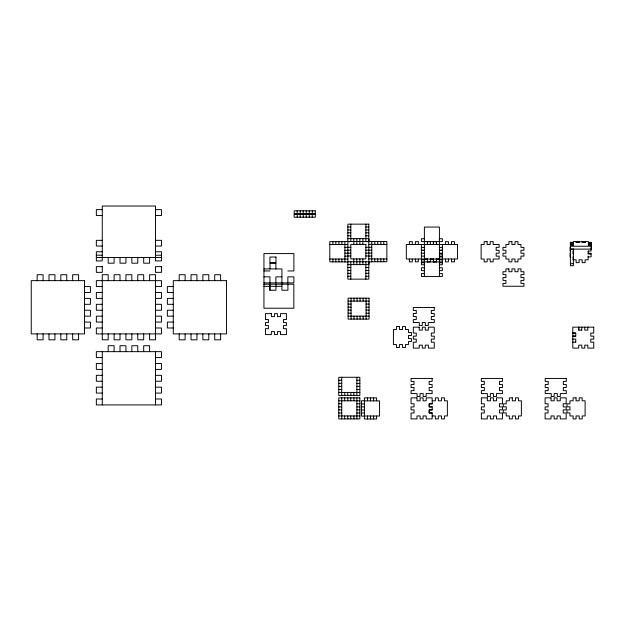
<?xml version="1.0" encoding="UTF-8"?>
<svg xmlns="http://www.w3.org/2000/svg" width="625" height="625" viewBox="0 0 625 625"><rect width="100%" height="100%" fill="white"/><g stroke="black" fill="none" stroke-linecap="round" stroke-linejoin="round"><path stroke-width="0.94" d="M102.266 209.625L96.344 209.625L96.344 215.547L102.266 215.547M155.523 209.625L161.445 209.625L161.445 215.547L155.523 215.547M347.859 227.008L350.82 227.008M365.852 227.008L368.812 227.008M347.859 229.977L350.82 229.977M365.852 229.977L368.812 229.977M347.859 232.836L350.82 232.836M365.852 232.836L368.812 232.836M347.859 235.812L350.82 235.812M365.852 235.812L368.812 235.812M347.742 238.664L368.93 238.664L368.93 241.523L344.898 241.523L344.898 261.992L347.859 261.992M424.383 238.727L421.422 238.727L421.422 241.586L442.367 241.586L442.367 238.727L439.414 238.727M102.266 240.328L96.344 240.328L96.344 246.039L102.266 246.039M155.523 240.328L161.445 240.328L161.445 246.039L155.523 246.039M368.812 241.414L371.766 241.414L371.766 261.875L368.812 261.875M371.711 241.523L386.859 241.523L386.859 261.758L371.711 261.758M344.961 241.641L329.812 241.641L329.812 261.875L344.961 261.875M347.859 241.641L350.82 241.641L350.82 224.148M368.812 241.641L365.852 241.641L365.852 224.148M427.398 241.641L430.359 241.641L430.359 244.5M430.414 244.438L433.375 244.438L433.375 241.586L436.391 241.641L436.453 244.438L439.414 244.438M570.375 243.117L573.336 243.117L573.336 243.953L570.375 243.953L573.336 243.914M591.328 243.117L588.367 243.117L588.367 243.914L591.328 243.914M570.375 243.187L573.336 243.187M368.812 244.383L386.859 244.383M424.383 244.438L427.336 244.438M329.812 244.5L347.859 244.5M570.375 244.68L573.336 244.68L573.336 245.516L570.375 245.516L573.336 245.477M591.328 244.68L588.367 244.68L588.367 245.477L591.328 245.477M570.375 244.75L573.336 244.75M570.375 246.242L591.328 246.242M347.859 247.297L350.82 247.297M365.852 247.297L371.766 247.242M344.898 247.359L347.859 247.359M421.359 247.359L424.383 247.414M439.414 247.414L442.43 247.359M573.336 249.156L570.375 249.156L591.328 249.094L591.328 242.352L588.367 242.352L588.367 241.586L585.406 241.586L585.406 242.352L582.328 242.352L582.328 241.586L576.297 242.352L576.297 241.586L573.336 241.586L573.336 242.352L570.375 242.352L570.375 265.75L573.336 265.75L573.336 248.867M347.859 250.156L350.82 250.156M365.852 250.156L371.766 250.211M424.383 250.273L421.422 250.273L424.32 250.328M442.367 250.273L439.414 250.273L442.43 250.328L442.367 247.414M344.898 250.328L347.859 250.328M588.133 251.039L591.086 251.039L591.086 247.414M102.266 251.758L96.344 251.758L96.344 260.93L102.266 260.93L102.266 206.023L155.523 206.023L155.523 260.93L161.445 260.93L161.445 251.758L155.523 251.758M347.859 253.133L350.82 253.133M365.852 253.133L371.766 253.07M344.898 253.188L347.859 253.188M421.359 253.188L424.383 253.242M439.414 253.242L442.43 253.188L442.367 256.93L439.414 256.93M588.133 253.242L591.086 253.242L591.086 256.867L588.133 256.867M439.414 254.07L442.367 254.07M591.086 254.008L588.133 254.008L588.133 251.016M96.344 255.211L102.266 255.211M155.523 255.211L161.445 255.211M347.859 255.984L350.82 255.984M365.852 255.984L368.812 255.984M344.898 256.156L347.859 256.156M368.812 256.047L371.766 256.047M421.359 256.156L424.383 256.102M439.414 256.102L442.43 256.156M96.344 257.477L161.445 257.477M329.812 259.016L347.859 259.016M368.812 258.906L386.859 258.906M424.383 259.078L427.336 259.078M430.414 259.078L433.375 259.078L433.375 261.93L436.391 261.875L436.453 259.078L439.414 259.078M424.383 259.898L421.422 259.898L421.422 264.789L424.383 264.789M439.414 259.898L442.367 259.898L442.367 264.789L439.414 264.789M347.742 261.758L368.93 261.758L368.93 264.617L347.742 264.617M427.398 261.875L430.359 261.875L430.359 259.016M421.422 261.93L442.367 261.93M421.422 262.758L424.383 262.758M439.414 262.758L442.367 262.758M570.375 263.672L573.336 263.672M347.859 267.477L350.82 267.477M365.852 267.477L368.812 267.477M424.383 267.766L421.422 267.766L421.422 270.625L424.383 270.625M439.414 267.766L442.367 267.766L442.367 270.625L439.414 270.625M263.945 268.93L281.938 268.93L281.875 290.227L287.914 290.227L287.914 284.195M347.859 270.453L350.82 270.453M365.852 270.453L368.812 270.453M263.945 270.961L269.977 270.961M287.852 270.961L293.891 270.961L293.891 253.586L263.945 253.586L263.945 308.219L293.828 308.219L293.828 284.195L263.945 284.195M347.859 273.305L350.82 273.305M365.852 273.305L368.812 273.305M424.383 273.594L421.422 273.594L421.422 276.453L442.367 276.453L442.367 273.594L439.414 273.594M347.859 276.281L350.82 276.281M365.852 276.281L368.812 276.281M263.945 276.852L269.977 276.852L269.977 282.891M281.938 276.852L275.898 276.852L275.898 282.891M263.945 282.891L293.891 282.891L293.891 276.852L287.852 276.852L287.852 282.891M263.945 286.312L281.938 286.312M84.508 286.562L90.43 286.562L90.43 292.477L84.508 292.477M102.266 286.562L96.344 286.562L96.344 280.641L161.445 280.641L161.445 286.562L155.523 286.562M173.281 286.562L167.359 286.562L167.359 292.477L173.281 292.477M102.266 292.477L96.344 292.477L96.344 298.398L102.266 298.398M155.523 292.477L161.445 292.477L161.445 298.398L155.523 298.398M84.508 298.398L90.43 298.398L90.43 304.312L84.508 304.312M173.281 298.398L167.359 298.398L167.359 304.312L173.281 304.312M348.094 301.117L369.047 301.117M348.094 304.078L351.055 304.078M366.086 304.078L369.047 304.078M102.266 304.312L96.344 304.312L96.344 310.234L102.266 310.234M155.523 304.312L161.445 304.312L161.445 310.234L155.523 310.234M348.094 307.156L351.055 307.156M366.086 307.156L369.047 307.156M348.094 310.109L351.055 310.109M366.086 310.109L369.047 310.109M84.508 310.234L90.43 310.234L90.43 316.148L84.508 316.148M173.281 310.234L167.359 310.234L167.359 316.148L173.281 316.148M348.094 313.188L351.055 313.188M366.086 313.188L369.047 313.188M102.266 316.148L96.344 316.148L96.344 322.062L102.266 322.062M155.523 316.148L161.445 316.148L161.445 322.062L155.523 322.062M348.094 316.148L369.047 316.148M84.508 322.062L90.43 322.062L90.43 327.984L84.508 327.984M173.281 322.062L167.359 322.062L167.359 327.984L173.281 327.984M102.266 327.984L96.344 327.984L96.344 333.898L161.445 333.898L161.445 327.984L155.523 327.984M581.797 330.117L578.719 330.117L578.719 327.156M575.758 333.07L572.797 333.07L575.758 333.133L575.758 336.148L572.797 336.148L575.758 336.094M572.797 339.109L575.758 339.109L575.758 342.188M572.797 342.188L575.758 342.125M102.266 357.57L96.344 357.57L96.344 351.656L161.445 351.656L161.445 357.57L155.523 357.57M102.266 363.492L96.344 363.492L96.344 369.406L102.266 369.406M155.523 363.492L161.445 363.492L161.445 369.406L155.523 369.406M102.266 375.328L96.344 375.328L96.344 381.242L102.266 381.242M155.523 375.328L161.445 375.328L161.445 381.242L155.523 381.242M338.773 380.242L341.734 380.242M356.883 380.242L359.844 380.242M338.773 383.375L341.734 383.375M356.883 383.375L359.844 383.375M338.773 386.336L341.734 386.336M356.883 386.336L359.844 386.336M102.266 387.164L96.344 387.164L96.344 393.078L102.266 393.078M155.523 387.164L161.445 387.164L161.445 393.078L155.523 393.078M338.773 389.469L341.734 389.469M356.883 389.469L359.844 389.469M338.773 392.43L359.844 392.43M341.648 395.391L356.977 395.391M102.266 399L96.344 399L96.344 404.914L161.445 404.914L161.445 399L155.523 399M338.773 400.805L359.844 400.805M364.398 400.773L361.445 400.773L361.445 416.102L364.398 416.102M432.219 400.805L435.359 400.805L435.359 397.844L438.32 397.844L438.32 400.805L441.453 400.805L441.453 397.844L444.414 397.844L444.414 400.805L447.375 400.805L447.375 415.953L444.414 415.953L444.414 418.914L441.453 418.914L441.453 415.953L438.32 415.953L438.32 418.914L435.359 418.914L435.359 415.953L432.219 415.953M364.398 400.867L379.555 400.867L379.555 416.016L364.398 416.016M338.773 403.766L341.734 403.766M356.883 403.766L359.844 403.766M432.133 403.766L429.172 403.766L429.172 406.898L432.133 406.898M361.445 403.914L364.398 403.914M338.773 406.898L341.734 406.898M356.883 406.898L359.844 406.898M361.445 406.867L364.398 406.867M338.773 409.859L341.734 409.859M356.883 409.859L359.844 409.859M432.133 409.859L429.172 409.859L429.172 412.992L432.133 412.992M361.445 410.008L364.398 410.008M338.773 412.992L341.734 412.992M356.883 412.992L359.844 412.992M361.445 412.969L364.398 412.969M338.773 415.953L359.844 415.953M588.133 256.102L588.133 259.781L585.109 259.781L585.109 262.641L582.156 262.641L582.156 259.781L579.078 259.781L579.078 262.641L576.117 262.641L576.117 259.781L573.102 259.781L573.102 256.867M587.836 327.156L587.773 330.117L584.758 330.117L584.758 327.156M581.797 327.156L581.734 330.117M578.781 327.156L578.781 330.117M573.102 251.039L573.102 254.008M570.141 247.414L570.141 251.039M570.141 253.242L570.141 256.867M454.445 244.5L454.445 241.641L451.484 241.641L451.484 244.5M454.445 259.016L454.445 261.875L451.484 261.875L451.484 259.016M448.406 244.5L448.406 241.641L445.445 241.641L445.445 244.5M448.406 259.016L448.406 261.875L445.445 261.875L445.445 259.016M442.43 244.5L442.43 259.016M439.414 276.453L439.414 227.062L424.383 227.062L424.383 276.453M436.391 241.641L436.391 244.5M436.391 259.016L436.391 261.875M433.437 241.641L433.437 244.5M433.437 259.016L433.437 261.875M427.336 241.586L427.398 244.5M427.398 259.016L427.336 261.93M421.359 244.5L421.359 259.016M418.344 244.5L418.344 241.641L415.383 241.641L415.383 244.5M418.344 259.016L418.344 261.875L415.383 261.875L415.383 259.016M412.305 244.5L412.305 241.641L409.352 241.641L409.352 244.5M412.305 259.016L412.305 261.875L409.352 261.875L409.352 259.016M383.781 241.523L383.781 244.383M383.781 258.906L383.781 261.758M380.82 241.523L380.82 244.383M380.82 258.906L380.82 261.758M377.75 241.523L377.75 244.383M377.75 258.906L377.75 261.758M376.594 400.867L376.594 397.906L364.398 397.906L364.398 418.977L376.594 418.977L376.594 416.016M374.789 241.523L374.789 244.383M374.789 258.906L374.789 261.758M373.633 397.906L373.633 400.867M373.633 416.016L373.633 418.977M370.5 397.906L370.5 400.867M370.5 416.016L370.5 418.977M367.539 397.906L367.539 400.867M367.539 416.016L367.539 418.977M366.086 298.156L366.086 319.109M365.852 261.648L365.852 279.141M363.133 298.156L363.133 301.117M363.133 316.148L363.133 319.109M362.891 238.664L362.891 241.523M362.891 261.758L362.891 264.617M362.836 241.523L362.836 244.383M362.836 258.906L362.836 261.758M360.055 298.156L360.055 301.117M360.055 316.148L360.055 319.109M359.875 244.383L359.812 238.664M359.875 258.906L359.812 264.617M357.094 298.156L357.094 301.117M357.094 316.148L357.094 319.109M356.859 238.664L356.797 244.383M356.859 264.617L356.797 258.906M356.883 377.281L356.883 395.57L359.844 395.57L359.844 377.281L338.773 377.281L338.773 395.57L341.734 395.57L341.734 377.281M356.883 397.844L356.883 418.914M354.016 298.156L354.016 301.117M354.016 316.148L354.016 319.109M353.93 397.844L353.93 400.805M353.93 415.953L353.93 418.914M353.781 238.664L353.836 244.383M353.836 258.906L353.781 264.617M353.836 392.43L353.836 395.391M351.055 298.156L351.055 319.109M350.875 392.43L350.875 395.391M350.82 261.648L350.82 279.141M350.789 397.844L350.789 400.805M350.789 415.953L350.789 418.914M347.742 392.43L347.742 395.391M347.828 397.844L347.828 400.805M347.828 415.953L347.828 418.914M344.781 392.43L344.781 395.391M344.695 397.844L344.695 400.805M344.695 415.953L344.695 418.914M341.883 241.641L341.883 244.5M341.883 259.016L341.883 261.875M341.734 397.844L341.734 418.914M338.922 241.641L338.922 244.5M338.922 259.016L338.922 261.875M335.844 241.641L335.844 244.5M335.844 259.016L335.844 261.875M332.891 241.641L332.891 244.5M332.891 259.016L332.891 261.875M312.297 210.812L312.297 213.766M312.234 214.242L312.234 217.203M309.219 210.812L309.219 213.766M309.273 214.242L309.273 217.203M306.258 210.812L306.258 213.766M306.195 214.242L306.195 217.203M303.242 214.242L303.242 217.203M303.18 210.812L303.18 213.766M300.219 210.812L300.219 213.766M300.164 214.242L300.164 217.203M297.141 210.812L297.141 213.766M297.203 214.242L297.203 217.203M275.898 268.93L275.898 263.102L269.977 263.102L269.977 268.93M275.961 284.195L275.961 290.227L269.859 290.227L269.859 284.195M269.922 284.195L269.922 290.227M220.625 280.641L220.625 274.727L214.703 274.727L214.703 280.641M220.625 333.898L220.625 339.82L214.703 339.82L214.703 333.898M208.789 280.641L208.789 274.727L202.867 274.727L202.867 280.641M208.789 333.898L208.789 339.82L202.867 339.82L202.867 333.898M196.953 280.641L196.953 274.727L191.031 274.727L191.031 280.641M196.953 333.898L196.953 339.82L191.031 339.82L191.031 333.898M185.117 280.641L185.117 274.727L179.195 274.727L179.195 280.641M185.117 333.898L185.117 339.82L179.195 339.82L179.195 333.898M155.523 351.656L155.523 404.914M149.609 257.477L149.609 263.188L143.688 263.188L143.688 257.477M149.609 280.641L149.609 274.727L155.523 274.727L155.523 339.82L149.609 339.82L149.609 333.898M149.609 351.656L149.609 345.734L143.688 345.734L143.688 351.656M143.688 280.641L143.688 274.727L137.773 274.727L137.773 280.641M143.688 333.898L143.688 339.82L137.773 339.82L137.773 333.898M137.773 257.477L137.773 263.188L131.852 263.188L131.852 257.477M137.773 351.656L137.773 345.734L131.852 345.734L131.852 351.656M131.852 280.641L131.852 274.727L125.937 274.727L125.937 280.641M131.852 333.898L131.852 339.82L125.937 339.82L125.937 333.898M125.937 257.477L125.937 263.188L120.016 263.188L120.016 257.477M125.937 351.656L125.937 345.734L120.016 345.734L120.016 351.656M120.016 280.641L120.016 274.727L114.102 274.727L114.102 280.641M120.016 333.898L120.016 339.82L114.102 339.82L114.102 333.898M114.102 257.477L114.102 263.188L108.18 263.188L108.18 257.477M114.102 351.656L114.102 345.734L108.18 345.734L108.18 351.656M108.18 280.641L108.18 274.727L102.266 274.727L102.266 339.82L108.18 339.82L108.18 333.898M102.266 351.656L102.266 404.914M78.594 280.641L78.594 274.727L72.672 274.727L72.672 280.641M78.594 333.898L78.594 339.82L72.672 339.82L72.672 333.898M66.758 280.641L66.758 274.727L60.836 274.727L60.836 280.641M66.758 333.898L66.758 339.82L60.836 339.82L60.836 333.898M54.922 280.641L54.922 274.727L49 274.727L49 280.641M54.922 333.898L54.922 339.82L49 339.82L49 333.898M43.086 280.641L43.086 274.727L37.164 274.727L37.164 280.641M43.086 333.898L43.086 339.82L37.164 339.82L37.164 333.898M315.25 210.812L294.188 210.812L294.188 213.766L315.25 213.766L315.25 210.812M315.312 214.242L294.125 214.242L294.125 217.203L315.312 217.203L315.312 214.242M368.812 224.148L347.859 224.148L347.859 279.141L368.812 279.141L368.812 224.148M487.109 241.641L484.148 241.641L484.148 244.5L481.133 244.5L481.133 259.016L484.148 259.016L484.148 261.875L487.109 261.875L487.109 259.016L490.188 259.016L490.188 261.875L493.148 261.875L493.148 259.016L499.125 259.016L499.125 256.156L496.164 256.156L496.164 253.188L499.125 253.188L499.125 250.328L496.164 250.328L496.164 247.359L499.125 247.359L499.125 244.5L493.148 244.5L493.148 241.641L490.188 241.641L490.188 244.5L487.109 244.5L487.109 241.641M511.906 241.641L508.945 241.641L508.945 244.5L505.93 244.5L505.93 247.414L502.969 247.414L502.969 250.273L505.93 250.273L505.93 253.242L502.969 253.242L502.969 256.102L505.93 256.102L505.93 259.016L508.945 259.016L508.945 261.875L511.906 261.875L511.906 259.016L514.984 259.016L514.984 261.875L517.945 261.875L517.945 259.016L520.961 259.016L520.961 256.102L523.922 256.102L523.922 253.242L520.961 253.242L520.961 250.273L523.922 250.273L523.922 247.414L520.961 247.414L520.961 244.5L517.945 244.5L517.945 241.641L514.984 241.641L514.984 244.5L511.906 244.5L511.906 241.641M579.078 241.641L576.117 241.641L576.117 242.406L579.078 242.406L579.078 241.641M585.109 241.641L582.156 241.641L582.156 242.406L585.109 242.406L585.109 241.641M365.852 244.383L350.82 244.383L350.82 258.906L365.852 258.906L365.852 244.383M457.461 244.5L406.328 244.5L406.328 259.016L457.461 259.016L457.461 244.5M275.961 257.039L269.922 257.039L269.922 262.875L275.961 262.875L275.961 257.039M102.266 266.648L96.344 266.648L96.344 272.359L102.266 272.359L102.266 266.648M161.445 266.648L155.523 266.648L155.523 272.359L161.445 272.359L161.445 266.648M508.891 268.875L505.93 268.875L505.93 271.734L502.969 271.734L502.969 274.594L505.93 274.594L505.93 277.562L502.969 277.562L502.969 280.422L505.93 280.422L505.93 283.398L502.969 283.398L502.969 286.25L523.922 286.25L523.922 283.398L520.961 283.398L520.961 280.422L523.922 280.422L523.922 277.562L520.961 277.562L520.961 274.594L523.922 274.594L523.922 271.734L520.961 271.734L520.961 268.875L518 268.875L518 271.734L514.922 271.734L514.922 268.875L511.969 268.875L511.969 271.734L508.891 271.734L508.891 268.875M84.508 280.641L31.25 280.641L31.25 333.898L84.508 333.898L84.508 280.641M226.539 280.641L173.281 280.641L173.281 333.898L226.539 333.898L226.539 280.641M369.047 298.156L348.094 298.156L348.094 319.109L369.047 319.109L369.047 298.156M434.266 307.508L413.312 307.508L413.312 310.469L416.273 310.469L416.273 313.547L413.312 313.547L413.312 316.5L416.273 316.5L416.273 319.578L413.312 319.578L413.312 322.539L419.289 322.539L419.289 325.5L422.25 325.5L422.25 322.539L425.328 322.539L425.328 325.5L428.289 325.5L428.289 322.539L434.266 322.539L434.266 319.578L431.305 319.578L431.305 316.5L434.266 316.5L434.266 313.547L431.305 313.547L431.305 310.469L434.266 310.469L434.266 307.508M271.375 313.633L265.453 313.633L265.453 319.555L268.414 319.555L268.414 322.625L265.453 322.625L265.453 325.586L268.414 325.586L268.414 328.664L265.453 328.664L265.453 334.586L271.375 334.586L271.375 331.625L274.445 331.625L274.445 334.586L277.406 334.586L277.406 331.625L280.484 331.625L280.484 334.586L286.406 334.586L286.406 328.664L283.445 328.664L283.445 325.586L286.406 325.586L286.406 322.625L283.445 322.625L283.445 319.555L286.406 319.555L286.406 313.633L280.484 313.633L280.484 316.594L277.406 316.594L277.406 313.633L274.445 313.633L274.445 316.594L271.375 316.594L271.375 313.633M399.406 326.562L396.445 326.562L396.445 329.523L393.43 329.523L393.43 344.555L396.445 344.555L396.445 347.516L399.406 347.516L399.406 344.555L402.484 344.555L402.484 347.516L405.445 347.516L405.445 344.555L408.461 344.555L408.461 341.539L411.422 341.539L411.422 338.578L408.461 338.578L408.461 335.5L411.422 335.5L411.422 332.539L408.461 332.539L408.461 329.523L405.445 329.523L405.445 326.562L402.484 326.562L402.484 329.523L399.406 329.523L399.406 326.562M419.234 327.156L413.312 327.156L413.312 333.07L416.273 333.07L416.273 336.148L413.312 336.148L413.312 339.109L416.273 339.109L416.273 342.188L413.312 342.188L413.312 348.102L419.234 348.102L419.234 345.148L422.312 345.148L422.312 348.102L425.266 348.102L425.266 345.148L428.344 345.148L428.344 348.102L434.266 348.102L434.266 342.188L431.305 342.188L431.305 339.109L434.266 339.109L434.266 336.148L431.305 336.148L431.305 333.07L434.266 333.07L434.266 327.156L428.344 327.156L428.344 330.117L425.266 330.117L425.266 327.156L422.312 327.156L422.312 330.117L419.234 330.117L419.234 327.156M593.75 327.156L572.797 327.156L572.797 348.102L578.719 348.102L578.719 345.148L581.797 345.148L581.797 348.102L584.758 348.102L584.758 345.148L587.836 345.148L587.836 348.102L593.75 348.102L593.75 342.188L590.789 342.188L590.789 339.109L593.75 339.109L593.75 336.148L590.789 336.148L590.789 333.07L593.75 333.07L593.75 327.156M432.133 378.438L411.062 378.438L411.062 381.391L414.023 381.391L414.023 384.531L411.062 384.531L411.062 387.492L414.023 387.492L414.023 390.625L411.062 390.625L411.062 393.586L417.07 393.586L417.07 396.547L420.031 396.547L420.031 393.586L423.164 393.586L423.164 396.547L426.125 396.547L426.125 393.586L432.133 393.586L432.133 390.625L429.172 390.625L429.172 387.492L432.133 387.492L432.133 384.531L429.172 384.531L429.172 381.391L432.133 381.391L432.133 378.438M502.438 378.438L481.367 378.438L481.367 381.391L484.328 381.391L484.328 384.531L481.367 384.531L481.367 387.492L484.328 387.492L484.328 390.625L481.367 390.625L481.367 393.586L487.375 393.586L487.375 396.547L490.336 396.547L490.336 393.586L493.469 393.586L493.469 396.547L496.43 396.547L496.43 393.586L502.438 393.586L502.438 390.625L499.477 390.625L499.477 387.492L502.438 387.492L502.438 384.531L499.477 384.531L499.477 381.391L502.438 381.391L502.438 378.438M566.289 378.438L545.227 378.438L545.227 381.391L548.18 381.391L548.18 384.531L545.227 384.531L545.227 387.492L548.18 387.492L548.18 390.625L545.227 390.625L545.227 393.586L551.234 393.586L551.234 396.547L554.188 396.547L554.188 393.586L557.328 393.586L557.328 396.547L560.289 396.547L560.289 393.586L566.289 393.586L566.289 390.625L563.336 390.625L563.336 387.492L566.289 387.492L566.289 384.531L563.336 384.531L563.336 381.391L566.289 381.391L566.289 378.438M359.844 397.844L338.773 397.844L338.773 418.914L359.844 418.914L359.844 397.844M416.984 397.844L411.062 397.844L411.062 403.766L414.023 403.766L414.023 406.898L411.062 406.898L411.062 409.859L414.023 409.859L414.023 412.992L411.062 412.992L411.062 418.914L416.984 418.914L416.984 415.953L420.117 415.953L420.117 418.914L423.078 418.914L423.078 415.953L426.211 415.953L426.211 418.914L432.133 418.914L432.219 412.906L429.266 412.906L429.266 409.945L432.219 409.945L432.219 406.812L429.266 406.812L429.266 403.852L432.219 403.852L432.133 397.844L426.211 397.844L426.211 400.805L423.078 400.805L423.078 397.844L420.117 397.844L420.117 400.805L416.984 400.805L416.984 397.844M487.289 397.844L481.367 397.844L481.367 403.766L484.328 403.766L484.328 406.898L481.367 406.898L481.367 409.859L484.328 409.859L484.328 412.992L481.367 412.992L481.367 418.914L487.289 418.914L487.289 415.953L490.422 415.953L490.422 418.914L493.383 418.914L493.383 415.953L496.523 415.953L496.523 418.914L502.438 418.914L502.438 412.992L499.477 412.992L499.477 409.859L502.438 409.859L502.438 406.898L499.477 406.898L499.477 403.766L502.438 403.766L502.438 397.844L496.523 397.844L496.523 400.805L493.383 400.805L493.383 397.844L490.422 397.844L490.422 400.805L487.289 400.805L487.289 397.844M512.32 397.844L509.359 397.844L509.359 400.805L506.227 400.805L506.227 403.852L503.266 403.852L503.266 406.812L506.227 406.812L506.227 409.945L503.266 409.945L503.266 412.906L506.227 412.906L506.227 415.953L509.359 415.953L509.359 418.914L512.32 418.914L512.32 415.953L515.461 415.953L515.461 418.914L518.414 418.914L518.414 415.953L521.375 415.953L521.375 400.805L518.414 400.805L518.414 397.844L515.461 397.844L515.461 400.805L512.32 400.805L512.32 397.844M551.023 397.844L545.109 397.844L545.109 403.766L548.062 403.766L548.062 406.898L545.109 406.898L545.109 409.859L548.062 409.859L548.062 412.992L545.109 412.992L545.109 418.914L551.023 418.914L551.023 415.953L554.164 415.953L554.164 418.914L557.117 418.914L557.117 415.953L560.258 415.953L560.258 418.914L566.172 418.914L566.172 412.992L563.219 412.992L563.219 409.859L566.172 409.859L566.172 406.898L563.219 406.898L563.219 403.766L566.172 403.766L566.172 397.844L560.258 397.844L560.258 400.805L557.117 400.805L557.117 397.844L554.164 397.844L554.164 400.805L551.023 400.805L551.023 397.844M576.055 397.844L573.102 397.844L573.102 400.805L569.961 400.805L569.961 403.852L567 403.852L567 406.812L569.961 406.812L569.961 409.945L567 409.945L567 412.906L569.961 412.906L569.961 415.953L573.102 415.953L573.102 418.914L576.055 418.914L576.055 415.953L579.195 415.953L579.195 418.914L582.156 418.914L582.156 415.953L585.109 415.953L585.109 400.805L582.156 400.805L582.156 397.844L579.195 397.844L579.195 400.805L576.055 400.805L576.055 397.844"/></g></svg>
